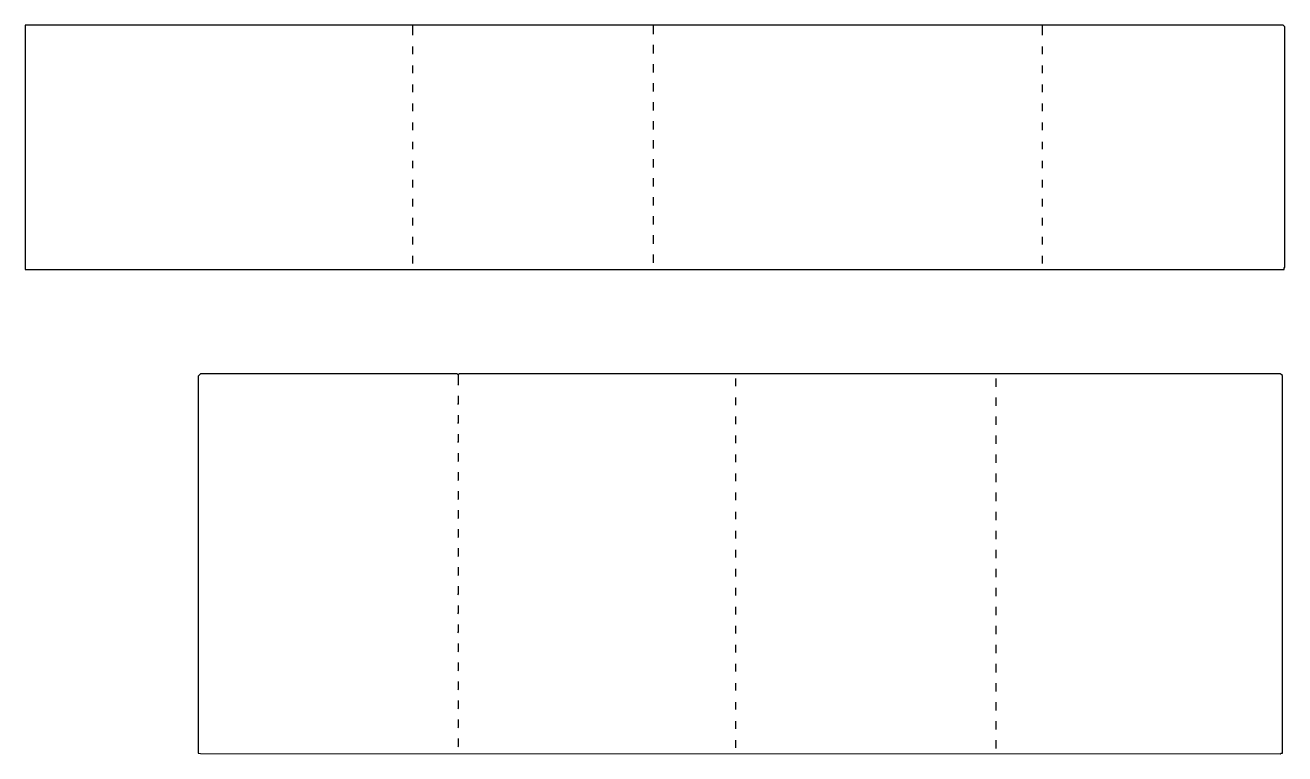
# Model space of a CAD drawing. Extents: x 85 to 1739, y 50 to 1007.
import ezdxf

# ---------------------------------------------------------------- set-up
doc = ezdxf.new("R2010")
doc.units = 0
doc.layers.get('0').update_dxf_attribs({"linetype": 'CONTINUOUS'})

msp = doc.modelspace()

# ---------------------------------------------------------------- linework, layer by layer
at = {"color": 250, "linetype": 'CONTINUOUS'}
for points in [[(1738, 686), (1738.3, 687.9), (1739, 689), (1739, 1005), (1737, 1007), (85, 1007), (85, 686), (1738, 686)], [(594, 994), (594, 1007)], [(1421, 994), (1421, 1007)], [(594, 969), (594, 979)], [(1421, 969), (1421, 979)], [(594, 944), (594, 954)], [(1421, 944), (1421, 954)], [(594, 919), (594, 929)], [(1421, 919), (1421, 929)], [(594, 894), (594, 904)], [(1421, 894), (1421, 904)], [(594, 869), (594, 879)], [(1421, 869), (1421, 879)], [(594, 844), (594, 854)], [(1421, 844), (1421, 854)], [(594, 819), (594, 829)], [(1421, 819), (1421, 829)], [(594, 794), (594, 804)], [(1421, 794), (1421, 804)], [(594, 769), (594, 779)], [(1421, 769), (1421, 779)], [(594, 744), (594, 754)], [(1421, 744), (1421, 754)], [(594, 719), (594, 729)], [(1421, 719), (1421, 729)], [(594, 694), (594, 704)], [(1421, 694), (1421, 704)], [(1733, 50), (1734.1, 50.7), (1736, 51), (1736, 547), (1734.1, 548.2), (1733, 549), (655, 549), (654, 548), (653.1, 548.2), (652, 549), (315, 549), (312, 546), (312, 51), (315, 50.5), (1733, 50)], [(1018, 533), (1018, 543)], [(1018, 508), (1018, 518)], [(1018, 483), (1018, 493)], [(1018, 458), (1018, 468)], [(1018, 433), (1018, 443)], [(1018, 408), (1018, 418)], [(1018, 383), (1018, 393)], [(1018, 358), (1018, 368)], [(1018, 333), (1018, 343)], [(1018, 308), (1018, 318)], [(1018, 283), (1018, 293)], [(1018, 258), (1018, 268)], [(1018, 233), (1018, 243)], [(1018, 208), (1018, 218)], [(1018, 183), (1018, 193)], [(1018, 158), (1018, 168)], [(1018, 133), (1018, 143)], [(1018, 108), (1018, 118)], [(1018, 83), (1018, 93)], [(1018, 58), (1018, 68)]]:
    msp.add_lwpolyline(points, dxfattribs=at)
at = {"color": 251, "linetype": 'CONTINUOUS'}
for points in [[(910, 995), (910, 1007)], [(910, 970), (910, 981)], [(910, 945), (910, 956)], [(910, 920), (910, 931)], [(910, 895), (910, 906)], [(910, 870), (910, 881)], [(910, 845), (910, 856)], [(910, 820), (910, 831)], [(910, 795), (910, 806)], [(910, 770), (910, 781)], [(910, 745), (910, 756)], [(910, 720), (910, 731)], [(910, 695), (910, 706)], [(653, 534), (654, 535), (654, 548)], [(1360, 532), (1360, 543)], [(1360, 507), (1360, 518)], [(1360, 482), (1360, 493)], [(1360, 457), (1360, 468)], [(1360, 432), (1360, 443)], [(1360, 407), (1360, 418)], [(1360, 382), (1360, 393)], [(1360, 357), (1360, 368)], [(1360, 332), (1360, 343)], [(1360, 307), (1360, 318)], [(1360, 282), (1360, 293)], [(1360, 257), (1360, 268)], [(1360, 232), (1360, 243)], [(1360, 207), (1360, 218)], [(1360, 182), (1360, 193)], [(1360, 157), (1360, 168)], [(1360, 132), (1360, 143)], [(1360, 107), (1360, 118)], [(1360, 82), (1360, 93)], [(1360, 57), (1360, 68)]]:
    msp.add_lwpolyline(points, dxfattribs=at)
at = {"color": 252, "linetype": 'CONTINUOUS'}
for points in [[(653, 509), (654, 510), (654, 520)], [(653, 484), (654, 485), (654, 495)], [(653, 459), (654, 460), (654, 470)], [(653, 434), (654, 435), (654, 445)], [(653, 409), (654, 410), (654, 420)], [(653, 384), (654, 385), (654, 395)], [(653, 359), (654, 360), (654, 370)], [(653, 334), (654, 335), (654, 345)], [(653, 309), (654, 310), (654, 320)], [(653, 284), (654, 285), (654, 295)], [(653, 259), (654, 260), (654, 270)], [(653, 234), (654, 235), (654, 245)], [(653, 209), (654, 210), (654, 220)], [(653, 184), (654, 185), (654, 195)], [(653, 159), (654, 160), (654, 170)], [(653, 134), (654, 135), (654, 145)], [(653, 109), (654, 110), (654, 120)], [(653, 84), (654, 85), (654, 95)], [(653, 59), (654, 60), (654, 70)]]:
    msp.add_lwpolyline(points, dxfattribs=at)

doc.saveas('drawing.dxf')
